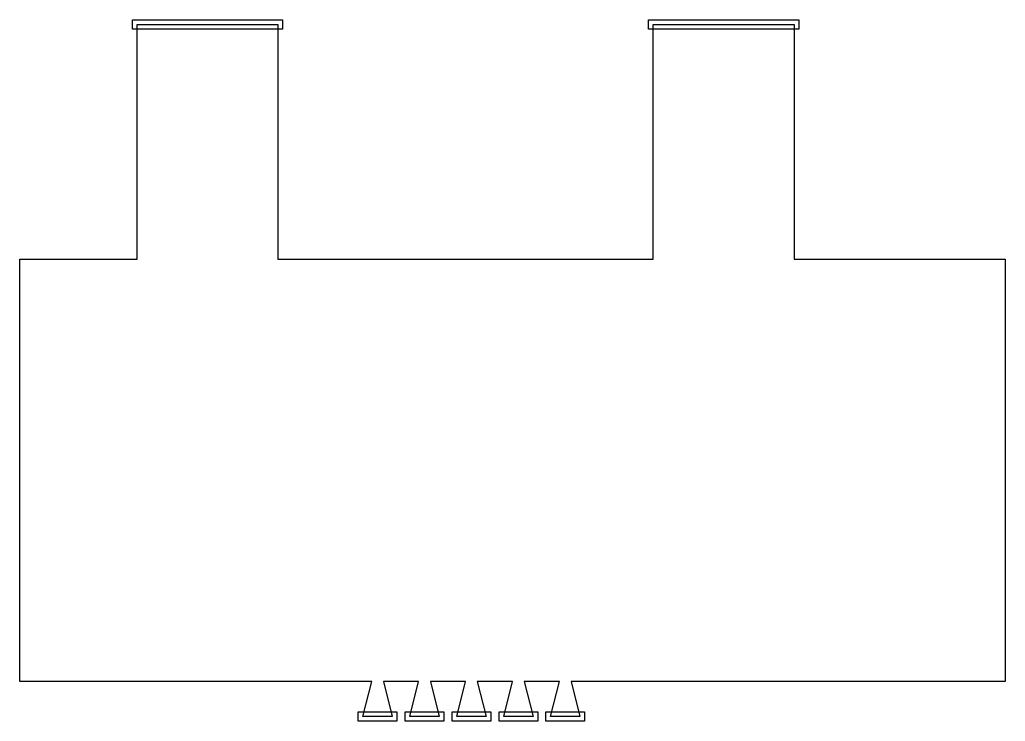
# Model space of a CAD drawing. Header units: metres. Extents: x -10.5 to 10.5, y -5.3 to 9.6.
import ezdxf

# ---------------------------------------------------------------- set-up
doc = ezdxf.new("R2010")
doc.units = ezdxf.units.M
for name, color, linetype in [('1', 1, 'Continuous'), ('2', 2, 'Continuous'), ('3', 3, 'Continuous'), ('4', 4, 'Continuous'), ('5', 5, 'Continuous'), ('6', 6, 'Continuous'), ('7', 7, 'Continuous')]:
    doc.layers.add(name, color=color, linetype=linetype)

msp = doc.modelspace()

# ---------------------------------------------------------------- linework, layer by layer
msp.add_lwpolyline([(-10.5, 4.5), (-8, 4.5), (-8, 9.5), (-5, 9.5), (-5, 4.5), (3, 4.5), (3, 9.5), (6, 9.5), (6, 4.5), (10.5, 4.5), (10.5, -4.5), (1.25, -4.5), (1.4375, -5.25), (0.8125, -5.25), (1, -4.5), (0.25, -4.5), (0.4375, -5.25), (-0.1875, -5.25), (0, -4.5), (-0.75, -4.5), (-0.5625, -5.25), (-1.1875, -5.25), (-1, -4.5), (-1.75, -4.5), (-1.5625, -5.25), (-2.1875, -5.25), (-2, -4.5), (-2.75, -4.5), (-2.5625, -5.25), (-3.1875, -5.25), (-3, -4.5), (-10.5, -4.5), (-10.5, 4.5)])
at = {"layer": '1'}
msp.add_lwpolyline([(-3.2875, -5.15), (-2.4625, -5.15), (-2.4625, -5.35), (-3.2875, -5.35), (-3.2875, -5.15)], dxfattribs=at)
at = {"layer": '2'}
msp.add_lwpolyline([(-8.1, 9.4), (-8.1, 9.6), (-4.9, 9.6), (-4.9, 9.4), (-8.1, 9.4)], dxfattribs=at)
at = {"layer": '3'}
msp.add_lwpolyline([(2.9, 9.4), (2.9, 9.6), (6.1, 9.6), (6.1, 9.4), (2.9, 9.4)], dxfattribs=at)
at = {"layer": '4'}
msp.add_lwpolyline([(-2.2875, -5.15), (-1.4625, -5.15), (-1.4625, -5.35), (-2.2875, -5.35), (-2.2875, -5.15)], dxfattribs=at)
at = {"layer": '5'}
msp.add_lwpolyline([(-1.2875, -5.15), (-0.4625, -5.15), (-0.4625, -5.35), (-1.2875, -5.35), (-1.2875, -5.15)], dxfattribs=at)
at = {"layer": '6'}
msp.add_lwpolyline([(-0.2875, -5.15), (0.5375, -5.15), (0.5375, -5.35), (-0.2875, -5.35), (-0.2875, -5.15)], dxfattribs=at)
at = {"layer": '7'}
msp.add_lwpolyline([(0.7125, -5.15), (1.5375, -5.15), (1.5375, -5.35), (0.7125, -5.35), (0.7125, -5.15)], dxfattribs=at)

doc.saveas('drawing.dxf')
